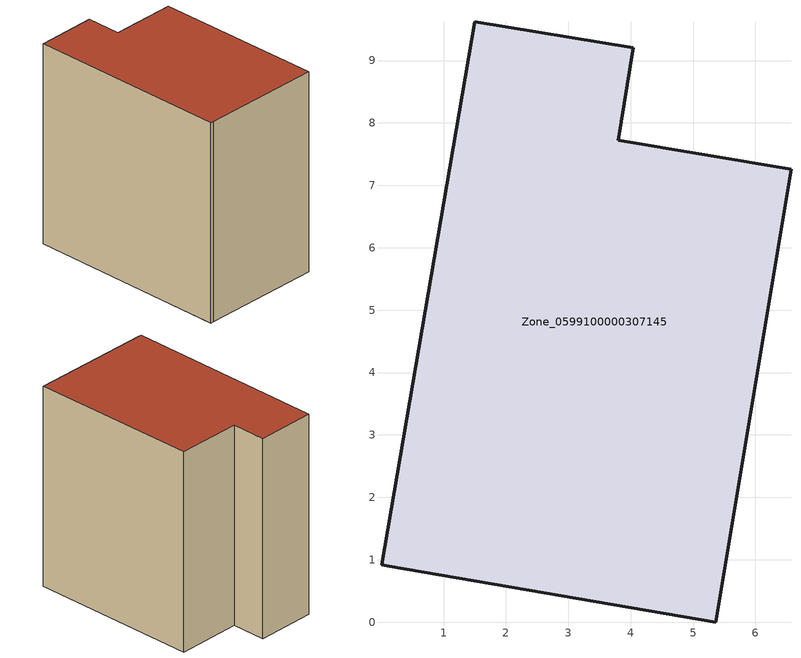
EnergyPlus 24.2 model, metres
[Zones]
Zone_0599100000307145
 floor ground (C_G): 5.36,0 0.13,0.9 0.01,0.92 1.5,9.62 4.04,9.2 3.8,7.72 6.57,7.26 z0
 wall outside (C_F): 3.8,7.72 4.04,9.2 1.5,9.62 0.01,0.92 0.13,0.9 5.36,0 6.57,7.26 3.8,7.72 z0:8.8
 roof outside (C_R): 0.01,0.92 0.13,0.9 5.36,0 6.57,7.26 3.8,7.72 4.04,9.2 1.5,9.62 z8.8
[BUILDING]
Pand.0599100000307145: North Axis=0; Terrain=City; Loads Convergence Tolerance Value=0.04; Temperature Convergence Tolerance Value=0.4; Solar Distribution=FullExterior; Maximum Number of Warmup Days=25; Minimum Number of Warmup Days=1
[Site:Location]
Rotterdam.The.Hague.AP_ZH_NLD Design_Conditions: Latitude=51.96; Longitude=4.45; Time Zone=1; Elevation=-4.5
[SITE:GROUNDTEMPERATURE:BUILDINGSURFACE]
18, 18, 18, 18, 18, 18, 18, 18, 18, 18, 18, 18
[MATERIAL] Thermal Absorptance=0.9; Solar Absorptance=0.7; Visible Absorptance=0.7
Name | Roughness | Thickness | Conductivity | Density | Specific Heat
G.TI.1975-1991 | MediumSmooth | 0.15 | 0.288461 | 540 | 1210
F.TI.1975-1991 | Rough | 0.3 | 0.230769 | 1920 | 840
R.TI.1975-1991 | MediumRough | 0.2 | 0.153846 | 1500 | 1000
[CONSTRUCTION]
C_G: G.TI.1975-1991
C_F: F.TI.1975-1991
C_R: R.TI.1975-1991
[ZONE]
Zone_0599100000307145: Type=1; Multiplier=1; Ceiling Height=Autocalculate; Volume=Autocalculate; Floor Area=autocalculate; Part of Total Floor Area=Yes
[ZONEINFILTRATION:DESIGNFLOWRATE]
Infil_Zone_0599100000307145: Zone or ZoneList or Space or SpaceList=Zone_0599100000307145; Schedule=AlwaysOn; Design Flow Rate Calculation Method=Flow/Area; Flow Rate per Floor Area=0.003; Constant Term Coefficient=1; Temperature Term Coefficient=0; Velocity Term Coefficient=0; Velocity Squared Term Coefficient=0
[HVACTEMPLATE:ZONE:IDEALLOADSAIRSYSTEM]
Zone_0599100000307145: Maximum Heating Supply Air Temperature=50; Minimum Cooling Supply Air Temperature=13; Maximum Heating Supply Air Humidity Ratio=0.0156; Minimum Cooling Supply Air Humidity Ratio=0.0077; Heating Limit=NoLimit; Cooling Limit=NoLimit; Dehumidification Control Type=ConstantSensibleHeatRatio; Cooling Sensible Heat Ratio=0.7; Dehumidification Setpoint=60; Humidification Control Type=None; Humidification Setpoint=30; Outdoor Air Method=None; Outdoor Air Flow Rate per Person=0.00944; Outdoor Air Flow Rate per Zone Floor Area=0; Outdoor Air Flow Rate per Zone=0; Demand Controlled Ventilation Type=None; Outdoor Air Economizer Type=NoEconomizer; Heat Recovery Type=None; Sensible Heat Recovery Effectiveness=0.7; Latent Heat Recovery Effectiveness=0.65
[ZONECONTROL:THERMOSTAT]
ThermostatControl_Zone_0599100000307145: Zone or ZoneList=Zone_0599100000307145; Control Type Schedule=DualSetpointControlType; Control 1=Thermostat_Zone_0599100000307145; Temperature Difference Between Cutout And Setpoint=0
[THERMOSTATSETPOINT:DUALSETPOINT]
Thermostat_Zone_0599100000307145: Heating Setpoint Temperature Schedule=HeatingSetpoint_Zone_0599100000307145; Cooling Setpoint Temperature Schedule=CoolingSetpoint_Zone_0599100000307145
[SCHEDULE:COMPACT]
HeatingSetpoint_Zone_0599100000307145: Through: 12/31, For: AllDays, Until: 24:00, 21
CoolingSetpoint_Zone_0599100000307145: Through: 12/31, For: AllDays, Until: 24:00, 24
DualSetpointControlType: Through: 12/31, For: AllDays, Until: 24:00, 4
AlwaysOn: Through: 12/31, For: AllDays, Until: 24:00, 1
